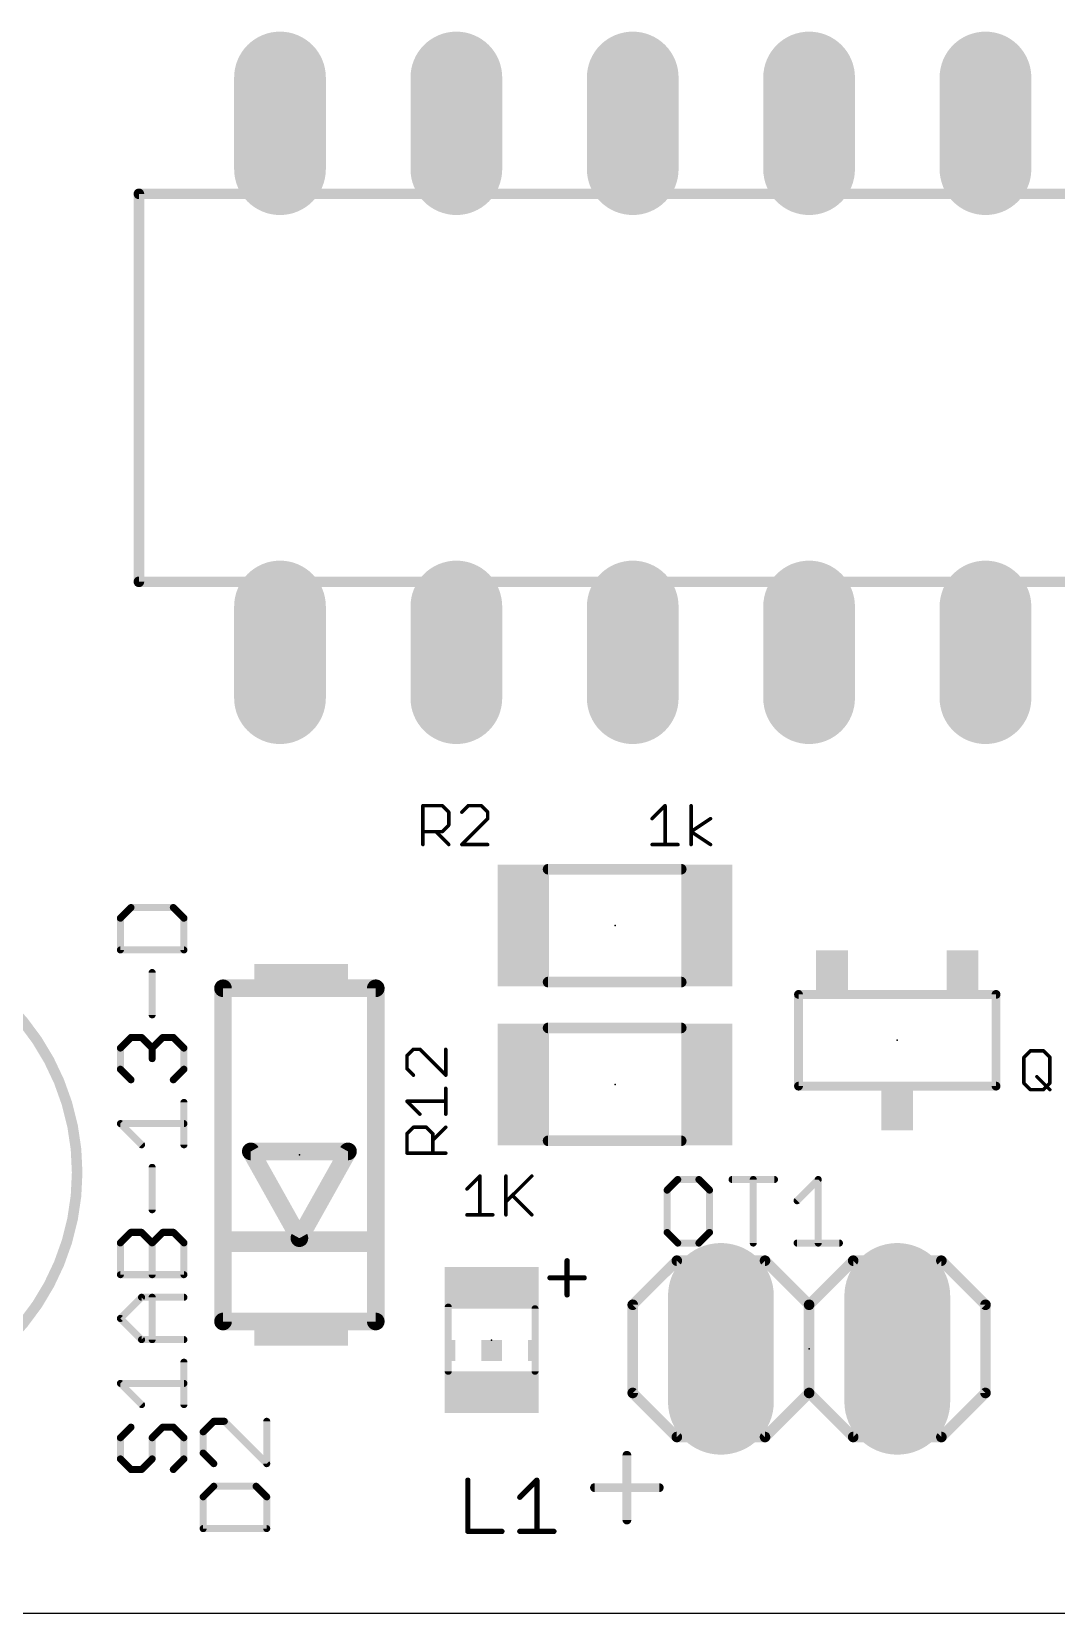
# Model space of a CAD drawing. Extents: x -0.25 to 3.05, y 0.15 to 2.67.
# Drawn here: x 1.159 to 1.74, y 0.15 to 1.047 of the extents above; entities that cross this region are included whole.
import ezdxf

# ---------------------------------------------------------------- set-up
doc = ezdxf.new("R2010")
doc.units = 0
for name, color, linetype in [('17', 82, 'CONTINUOUS'), ('20', 140, 'CONTINUOUS'), ('21', 7, 'CONTINUOUS'), ('23', 7, 'CONTINUOUS'), ('25', 253, 'CONTINUOUS'), ('27', 253, 'CONTINUOUS'), ('51', 2, 'CONTINUOUS')]:
    doc.layers.add(name, color=color, linetype=linetype)

# ---------------------------------------------------------------- blocks, each defined once
blk = doc.blocks.new('RECT')
blk.add_solid([(-0.5, -0.5), (0.5, -0.5), (-0.5, 0.5), (0.5, 0.5)])
blk = doc.blocks.new('LONGP100')
at = {"const_width": 1}
blk.add_lwpolyline([(-0.5, 0), (0.5, 0)], dxfattribs=at)
at = {"const_width": 0.5}
for points in [[(-0.5, 0.25, 1), (-0.5, -0.25)], [(0.5, -0.25, 1), (0.5, 0.25)]]:
    blk.add_lwpolyline(points, format="xyb", dxfattribs=at)

msp = doc.modelspace()

# ---------------------------------------------------------------- linework, layer by layer
at = {"layer": '20'}
msp.add_line((3.05, 0.15), (0, 0.15), dxfattribs=at)
at = {"layer": '21'}
for points, const_width in [([(2.68, 0.955), (1.22, 0.955)], 0.006), ([(1.22, 0.735), (1.22, 0.955)], 0.006), ([(2.68, 0.735), (1.22, 0.735)], 0.006), ([(1.311, 0.362756), (1.283441, 0.411969)], 0.01), ([(1.283441, 0.411969), (1.338559, 0.411969)], 0.01), ([(1.338559, 0.411969), (1.311, 0.362756)], 0.01), ([(1.5, 0.325), (1.525, 0.35)], 0.006), ([(1.525, 0.35), (1.575, 0.35)], 0.006), ([(1.575, 0.35), (1.6, 0.325)], 0.006), ([(1.6, 0.325), (1.625, 0.35)], 0.006), ([(1.625, 0.35), (1.675, 0.35)], 0.006), ([(1.7, 0.325), (1.675, 0.35)], 0.006), ([(1.5, 0.275), (1.5, 0.325)], 0.006), ([(1.6, 0.275), (1.6, 0.325)], 0.006), ([(1.7, 0.275), (1.7, 0.325)], 0.006), ([(1.525, 0.25), (1.5, 0.275)], 0.006), ([(1.6, 0.275), (1.575, 0.25)], 0.006), ([(1.625, 0.25), (1.6, 0.275)], 0.006), ([(1.675, 0.25), (1.7, 0.275)], 0.006), ([(1.575, 0.25), (1.525, 0.25)], 0.006), ([(1.675, 0.25), (1.625, 0.25)], 0.006)]:
    msp.add_lwpolyline(points, dxfattribs=dict(at, const_width=const_width))
for points, const_width in [([(1.22, 0.9565, 1), (1.22, 0.9535)], 0.003), ([(1.2215, 0.955, 1), (1.2185, 0.955)], 0.003), ([(1.22, 0.7365, 1), (1.22, 0.7335)], 0.003), ([(1.2185, 0.735, 1), (1.2215, 0.735)], 0.003), ([(1.05, 0.265, 1), (1.05, 0.535, 1), (1.05, 0.265)], 0.006), ([(1.283441, 0.414469, 1), (1.283441, 0.409469)], 0.005), ([(1.285622, 0.41319, 1), (1.28126, 0.410747)], 0.005), ([(1.34074, 0.410747, 1), (1.336378, 0.41319)], 0.005), ([(1.338559, 0.409469, 1), (1.338559, 0.414469)], 0.005), ([(1.308819, 0.363977, 1), (1.313181, 0.361534)], 0.005), ([(1.308819, 0.361534, 1), (1.313181, 0.363977)], 0.005), ([(1.525, 0.3515, 1), (1.525, 0.3485)], 0.003), ([(1.526061, 0.348939, 1), (1.523939, 0.351061)], 0.003), ([(1.576061, 0.351061, 1), (1.573939, 0.348939)], 0.003), ([(1.575, 0.3485, 1), (1.575, 0.3515)], 0.003), ([(1.625, 0.3515, 1), (1.625, 0.3485)], 0.003), ([(1.626061, 0.348939, 1), (1.623939, 0.351061)], 0.003), ([(1.676061, 0.351061, 1), (1.673939, 0.348939)], 0.003), ([(1.675, 0.3485, 1), (1.675, 0.3515)], 0.003), ([(1.5015, 0.325, 1), (1.4985, 0.325)], 0.003), ([(1.498939, 0.326061, 1), (1.501061, 0.323939)], 0.003), ([(1.6015, 0.325, 1), (1.5985, 0.325)], 0.003), ([(1.598939, 0.326061, 1), (1.601061, 0.323939)], 0.003), ([(1.598939, 0.323939, 1), (1.601061, 0.326061)], 0.003), ([(1.7015, 0.325, 1), (1.6985, 0.325)], 0.003), ([(1.698939, 0.323939, 1), (1.701061, 0.326061)], 0.003), ([(1.501061, 0.276061, 1), (1.498939, 0.273939)], 0.003), ([(1.4985, 0.275, 1), (1.5015, 0.275)], 0.003), ([(1.601061, 0.276061, 1), (1.598939, 0.273939)], 0.003), ([(1.5985, 0.275, 1), (1.6015, 0.275)], 0.003), ([(1.601061, 0.273939, 1), (1.598939, 0.276061)], 0.003), ([(1.6985, 0.275, 1), (1.7015, 0.275)], 0.003), ([(1.701061, 0.273939, 1), (1.698939, 0.276061)], 0.003), ([(1.525, 0.2515, 1), (1.525, 0.2485)], 0.003), ([(1.523939, 0.248939, 1), (1.526061, 0.251061)], 0.003), ([(1.573939, 0.251061, 1), (1.576061, 0.248939)], 0.003), ([(1.575, 0.2485, 1), (1.575, 0.2515)], 0.003), ([(1.625, 0.2515, 1), (1.625, 0.2485)], 0.003), ([(1.623939, 0.248939, 1), (1.626061, 0.251061)], 0.003), ([(1.673939, 0.251061, 1), (1.676061, 0.248939)], 0.003), ([(1.675, 0.2485, 1), (1.675, 0.2515)], 0.003)]:
    msp.add_lwpolyline(points, format="xyb", dxfattribs=dict(at, const_width=const_width))
at = {"layer": '23'}
for p in [(1.49, 0.54), (1.65, 0.475), (1.49, 0.45), (1.311, 0.41), (1.42, 0.305), (1.6, 0.3)]:
    msp.add_point(p, dxfattribs=at)
at = {"layer": '25'}
for points, const_width in [([(1.381, 0.586), (1.381, 0.608019)], 0.002), ([(1.381, 0.608019), (1.392009, 0.608019)], 0.002), ([(1.392009, 0.608019), (1.395679, 0.604349)], 0.002), ([(1.395679, 0.604349), (1.395679, 0.597009)], 0.002), ([(1.406769, 0.608019), (1.403099, 0.604349)], 0.002), ([(1.403099, 0.586), (1.417778, 0.600679)], 0.002), ([(1.414108, 0.608019), (1.406769, 0.608019)], 0.002), ([(1.417778, 0.604349), (1.414108, 0.608019)], 0.002), ([(1.417778, 0.600679), (1.417778, 0.604349)], 0.002), ([(1.392009, 0.59334), (1.381, 0.59334)], 0.002), ([(1.38834, 0.59334), (1.395679, 0.586)], 0.002), ([(1.395679, 0.597009), (1.392009, 0.59334)], 0.002), ([(1.417778, 0.586), (1.403099, 0.586)], 0.002), ([(1.375651, 0.469877), (1.371981, 0.466207)], 0.002), ([(1.371981, 0.466207), (1.371981, 0.458867)], 0.002), ([(1.379321, 0.469877), (1.375651, 0.469877)], 0.002), ([(1.394, 0.455198), (1.379321, 0.469877)], 0.002), ([(1.394, 0.469877), (1.394, 0.455198)], 0.002), ([(1.721802, 0.465349), (1.725472, 0.469019)], 0.002), ([(1.725472, 0.469019), (1.732812, 0.469019)], 0.002), ([(1.732812, 0.469019), (1.736481, 0.465349)], 0.002), ([(1.371981, 0.458867), (1.375651, 0.455198)], 0.002), ([(1.721802, 0.45067), (1.721802, 0.465349)], 0.002), ([(1.736481, 0.465349), (1.736481, 0.45067)], 0.002), ([(1.394, 0.433099), (1.394, 0.447778)], 0.002), ([(1.725472, 0.447), (1.721802, 0.45067)], 0.002), ([(1.729142, 0.45434), (1.736481, 0.447)], 0.002), ([(1.736481, 0.45067), (1.732812, 0.447)], 0.002), ([(1.379321, 0.433099), (1.371981, 0.440438)], 0.002), ([(1.371981, 0.440438), (1.394, 0.440438)], 0.002), ([(1.732812, 0.447), (1.725472, 0.447)], 0.002), ([(1.371981, 0.422009), (1.375651, 0.425679)], 0.002), ([(1.371981, 0.411), (1.371981, 0.422009)], 0.002), ([(1.375651, 0.425679), (1.382991, 0.425679)], 0.002), ([(1.382991, 0.425679), (1.38666, 0.422009)], 0.002), ([(1.38666, 0.41834), (1.394, 0.425679)], 0.002), ([(1.38666, 0.422009), (1.38666, 0.411)], 0.002), ([(1.394, 0.411), (1.371981, 0.411)], 0.002), ([(1.525511, 0.396031), (1.519506, 0.390026)], 0.004), ([(1.537521, 0.396031), (1.525511, 0.396031)], 0.004), ([(1.543526, 0.390026), (1.537521, 0.396031)], 0.004), ([(1.556337, 0.396031), (1.580358, 0.396031)], 0.004), ([(1.568347, 0.36), (1.568347, 0.396031)], 0.004), ([(1.593169, 0.38402), (1.605179, 0.396031)], 0.004), ([(1.605179, 0.396031), (1.605179, 0.36)], 0.004), ([(1.519506, 0.390026), (1.519506, 0.366005)], 0.004), ([(1.543526, 0.366005), (1.543526, 0.390026)], 0.004), ([(1.519506, 0.366005), (1.525511, 0.36)], 0.004), ([(1.537521, 0.36), (1.543526, 0.366005)], 0.004), ([(1.525511, 0.36), (1.537521, 0.36)], 0.004), ([(1.593169, 0.36), (1.617189, 0.36)], 0.004), ([(1.462796, 0.349963), (1.462796, 0.330613)], 0.003), ([(1.453121, 0.340288), (1.472471, 0.340288)], 0.003), ([(1.262439, 0.258915), (1.256434, 0.25291)], 0.004), ([(1.268444, 0.258915), (1.262439, 0.258915)], 0.004), ([(1.292465, 0.234894), (1.268444, 0.258915)], 0.004), ([(1.292465, 0.258915), (1.292465, 0.234894)], 0.004), ([(1.256434, 0.25291), (1.256434, 0.240899)], 0.004), ([(1.256434, 0.240899), (1.262439, 0.234894)], 0.004), ([(1.496688, 0.239648), (1.496688, 0.20295)], 0.005), ([(1.4065, 0.225525), (1.4065, 0.1965)], 0.003), ([(1.435965, 0.21585), (1.44564, 0.225525)], 0.003), ([(1.44564, 0.225525), (1.44564, 0.1965)], 0.003), ([(1.262439, 0.222083), (1.256434, 0.216078)], 0.004), ([(1.256434, 0.216078), (1.256434, 0.198063)], 0.004), ([(1.28646, 0.222083), (1.262439, 0.222083)], 0.004), ([(1.292465, 0.216078), (1.28646, 0.222083)], 0.004), ([(1.292465, 0.198063), (1.292465, 0.216078)], 0.004), ([(1.478339, 0.221299), (1.515037, 0.221299)], 0.005), ([(1.256434, 0.198063), (1.292465, 0.198063)], 0.004), ([(1.4065, 0.1965), (1.42585, 0.1965)], 0.003), ([(1.435965, 0.1965), (1.455315, 0.1965)], 0.003)]:
    msp.add_lwpolyline(points, dxfattribs=dict(at, const_width=const_width))
for points, const_width in [([(1.3815, 0.608019, 1), (1.3805, 0.608019)], 0.001), ([(1.381, 0.608519, 1), (1.381, 0.607519)], 0.001), ([(1.392363, 0.608372, 1), (1.391656, 0.607665)], 0.001), ([(1.392009, 0.607519, 1), (1.392009, 0.608519)], 0.001), ([(1.396179, 0.604349, 1), (1.395179, 0.604349)], 0.001), ([(1.395326, 0.603995, 1), (1.396033, 0.604702)], 0.001), ([(1.402745, 0.604702, 1), (1.403452, 0.603995)], 0.001), ([(1.406769, 0.608519, 1), (1.406769, 0.607519)], 0.001), ([(1.407122, 0.607665, 1), (1.406415, 0.608372)], 0.001), ([(1.414462, 0.608372, 1), (1.413755, 0.607665)], 0.001), ([(1.414108, 0.607519, 1), (1.414108, 0.608519)], 0.001), ([(1.418278, 0.604349, 1), (1.417278, 0.604349)], 0.001), ([(1.417278, 0.600679, 1), (1.418278, 0.600679)], 0.001), ([(1.417424, 0.603995, 1), (1.418131, 0.604702)], 0.001), ([(1.418131, 0.600326, 1), (1.417424, 0.601033)], 0.001), ([(1.381, 0.59384, 1), (1.381, 0.59284)], 0.001), ([(1.388693, 0.593693, 1), (1.387986, 0.592986)], 0.001), ([(1.391656, 0.593693, 1), (1.392363, 0.592986)], 0.001), ([(1.392009, 0.59284, 1), (1.392009, 0.59384)], 0.001), ([(1.395179, 0.597009, 1), (1.396179, 0.597009)], 0.001), ([(1.396033, 0.596656, 1), (1.395326, 0.597363)], 0.001), ([(1.3805, 0.586, 1), (1.3815, 0.586)], 0.001), ([(1.395326, 0.585646, 1), (1.396033, 0.586354)], 0.001), ([(1.402745, 0.586354, 1), (1.403452, 0.585646)], 0.001), ([(1.403099, 0.5865, 1), (1.403099, 0.5855)], 0.001), ([(1.417778, 0.5855, 1), (1.417778, 0.5865)], 0.001), ([(1.372481, 0.466207, 1), (1.371481, 0.466207)], 0.001), ([(1.371628, 0.46656, 1), (1.372335, 0.465853)], 0.001), ([(1.375651, 0.470377, 1), (1.375651, 0.469377)], 0.001), ([(1.376005, 0.469523, 1), (1.375298, 0.47023)], 0.001), ([(1.379674, 0.47023, 1), (1.378967, 0.469523)], 0.001), ([(1.379321, 0.469377, 1), (1.379321, 0.470377)], 0.001), ([(1.3945, 0.469877, 1), (1.3935, 0.469877)], 0.001), ([(1.725472, 0.469519, 1), (1.725472, 0.468519)], 0.001), ([(1.725826, 0.468665, 1), (1.725119, 0.469372)], 0.001), ([(1.733165, 0.469372, 1), (1.732458, 0.468665)], 0.001), ([(1.732812, 0.468519, 1), (1.732812, 0.469519)], 0.001), ([(1.371481, 0.458867, 1), (1.372481, 0.458867)], 0.001), ([(1.372335, 0.459221, 1), (1.371628, 0.458514)], 0.001), ([(1.722302, 0.465349, 1), (1.721302, 0.465349)], 0.001), ([(1.721449, 0.465702, 1), (1.722156, 0.464995)], 0.001), ([(1.736981, 0.465349, 1), (1.735981, 0.465349)], 0.001), ([(1.736128, 0.464995, 1), (1.736835, 0.465702)], 0.001), ([(1.375298, 0.454844, 1), (1.376005, 0.455551)], 0.001), ([(1.3935, 0.455198, 1), (1.3945, 0.455198)], 0.001), ([(1.3945, 0.447778, 1), (1.3935, 0.447778)], 0.001), ([(1.393646, 0.454844, 1), (1.394354, 0.455551)], 0.001), ([(1.721302, 0.45067, 1), (1.722302, 0.45067)], 0.001), ([(1.722156, 0.451023, 1), (1.721449, 0.450316)], 0.001), ([(1.729495, 0.454693, 1), (1.728788, 0.453986)], 0.001), ([(1.735981, 0.45067, 1), (1.736981, 0.45067)], 0.001), ([(1.736835, 0.450316, 1), (1.736128, 0.451023)], 0.001), ([(1.371981, 0.440938, 1), (1.371981, 0.439938)], 0.001), ([(1.372335, 0.440792, 1), (1.371628, 0.440085)], 0.001), ([(1.394, 0.439938, 1), (1.394, 0.440938)], 0.001), ([(1.725472, 0.4475, 1), (1.725472, 0.4465)], 0.001), ([(1.725119, 0.446646, 1), (1.725826, 0.447354)], 0.001), ([(1.732458, 0.447354, 1), (1.733165, 0.446646)], 0.001), ([(1.732812, 0.4465, 1), (1.732812, 0.4475)], 0.001), ([(1.736128, 0.446646, 1), (1.736835, 0.447354)], 0.001), ([(1.378967, 0.432745, 1), (1.379674, 0.433452)], 0.001), ([(1.3935, 0.433099, 1), (1.3945, 0.433099)], 0.001), ([(1.372481, 0.422009, 1), (1.371481, 0.422009)], 0.001), ([(1.371628, 0.422363, 1), (1.372335, 0.421656)], 0.001), ([(1.375651, 0.426179, 1), (1.375651, 0.425179)], 0.001), ([(1.376005, 0.425326, 1), (1.375298, 0.426033)], 0.001), ([(1.383344, 0.426033, 1), (1.382637, 0.425326)], 0.001), ([(1.382991, 0.425179, 1), (1.382991, 0.426179)], 0.001), ([(1.38716, 0.422009, 1), (1.38616, 0.422009)], 0.001), ([(1.386307, 0.421656, 1), (1.387014, 0.422363)], 0.001), ([(1.394354, 0.425326, 1), (1.393646, 0.426033)], 0.001), ([(1.386307, 0.418693, 1), (1.387014, 0.417986)], 0.001), ([(1.371981, 0.4115, 1), (1.371981, 0.4105)], 0.001), ([(1.371481, 0.411, 1), (1.372481, 0.411)], 0.001), ([(1.38616, 0.411, 1), (1.38716, 0.411)], 0.001), ([(1.394, 0.4105, 1), (1.394, 0.4115)], 0.001), ([(1.525511, 0.397031, 1), (1.525511, 0.395031)], 0.002), ([(1.526218, 0.395324, 1), (1.524804, 0.396738)], 0.002), ([(1.538228, 0.396738, 1), (1.536814, 0.395324)], 0.002), ([(1.537521, 0.395031, 1), (1.537521, 0.397031)], 0.002), ([(1.556337, 0.397031, 1), (1.556337, 0.395031)], 0.002), ([(1.569347, 0.396031, 1), (1.567347, 0.396031)], 0.002), ([(1.580358, 0.395031, 1), (1.580358, 0.397031)], 0.002), ([(1.606179, 0.396031, 1), (1.604179, 0.396031)], 0.002), ([(1.605886, 0.395324, 1), (1.604472, 0.396738)], 0.002), ([(1.520506, 0.390026, 1), (1.518506, 0.390026)], 0.002), ([(1.518799, 0.390733, 1), (1.520213, 0.389318)], 0.002), ([(1.544526, 0.390026, 1), (1.542526, 0.390026)], 0.002), ([(1.542819, 0.389318, 1), (1.544233, 0.390733)], 0.002), ([(1.592461, 0.384728, 1), (1.593876, 0.383313)], 0.002), ([(1.520213, 0.366712, 1), (1.518799, 0.365298)], 0.002), ([(1.544233, 0.365298, 1), (1.542819, 0.366712)], 0.002), ([(1.518506, 0.366005, 1), (1.520506, 0.366005)], 0.002), ([(1.525511, 0.361, 1), (1.525511, 0.359)], 0.002), ([(1.524804, 0.359293, 1), (1.526218, 0.360707)], 0.002), ([(1.536814, 0.360707, 1), (1.538228, 0.359293)], 0.002), ([(1.537521, 0.359, 1), (1.537521, 0.361)], 0.002), ([(1.542526, 0.366005, 1), (1.544526, 0.366005)], 0.002), ([(1.567347, 0.36, 1), (1.569347, 0.36)], 0.002), ([(1.593169, 0.361, 1), (1.593169, 0.359)], 0.002), ([(1.604179, 0.36, 1), (1.606179, 0.36)], 0.002), ([(1.617189, 0.359, 1), (1.617189, 0.361)], 0.002), ([(1.463546, 0.349963, 1), (1.462046, 0.349963)], 0.0015), ([(1.453121, 0.341038, 1), (1.453121, 0.339538)], 0.0015), ([(1.472471, 0.339538, 1), (1.472471, 0.341038)], 0.0015), ([(1.462046, 0.330613, 1), (1.463546, 0.330613)], 0.0015), ([(1.262439, 0.259915, 1), (1.262439, 0.257915)], 0.002), ([(1.263146, 0.258208, 1), (1.261732, 0.259622)], 0.002), ([(1.269151, 0.259622, 1), (1.267737, 0.258208)], 0.002), ([(1.268444, 0.257915, 1), (1.268444, 0.259915)], 0.002), ([(1.293465, 0.258915, 1), (1.291465, 0.258915)], 0.002), ([(1.257434, 0.25291, 1), (1.255434, 0.25291)], 0.002), ([(1.255727, 0.253617, 1), (1.257141, 0.252203)], 0.002), ([(1.257141, 0.241607, 1), (1.255727, 0.240192)], 0.002), ([(1.255434, 0.240899, 1), (1.257434, 0.240899)], 0.002), ([(1.261732, 0.234187, 1), (1.263146, 0.235602)], 0.002), ([(1.291465, 0.234894, 1), (1.293465, 0.234894)], 0.002), ([(1.291757, 0.234187, 1), (1.293172, 0.235602)], 0.002), ([(1.497938, 0.239648, 1), (1.495438, 0.239648)], 0.0025), ([(1.40725, 0.225525, 1), (1.40575, 0.225525)], 0.0015), ([(1.44639, 0.225525, 1), (1.44489, 0.225525)], 0.0015), ([(1.44617, 0.224994, 1), (1.44511, 0.226055)], 0.0015), ([(1.257434, 0.216078, 1), (1.255434, 0.216078)], 0.002), ([(1.255727, 0.216785, 1), (1.257141, 0.215371)], 0.002), ([(1.262439, 0.223083, 1), (1.262439, 0.221083)], 0.002), ([(1.263146, 0.221376, 1), (1.261732, 0.222791)], 0.002), ([(1.287167, 0.222791, 1), (1.285752, 0.221376)], 0.002), ([(1.28646, 0.221083, 1), (1.28646, 0.223083)], 0.002), ([(1.293465, 0.216078, 1), (1.291465, 0.216078)], 0.002), ([(1.291757, 0.215371, 1), (1.293172, 0.216785)], 0.002), ([(1.435435, 0.21638, 1), (1.436496, 0.215319)], 0.0015), ([(1.478339, 0.222549, 1), (1.478339, 0.220049)], 0.0025), ([(1.515037, 0.220049, 1), (1.515037, 0.222549)], 0.0025), ([(1.256434, 0.199063, 1), (1.256434, 0.197063)], 0.002), ([(1.255434, 0.198063, 1), (1.257434, 0.198063)], 0.002), ([(1.291465, 0.198063, 1), (1.293465, 0.198063)], 0.002), ([(1.292465, 0.197063, 1), (1.292465, 0.199063)], 0.002), ([(1.4065, 0.19725, 1), (1.4065, 0.19575)], 0.0015), ([(1.42585, 0.19575, 1), (1.42585, 0.19725)], 0.0015), ([(1.435965, 0.19725, 1), (1.435965, 0.19575)], 0.0015), ([(1.455315, 0.19575, 1), (1.455315, 0.19725)], 0.0015), ([(1.495438, 0.20295, 1), (1.497938, 0.20295)], 0.0025), ([(1.40575, 0.1965, 1), (1.40725, 0.1965)], 0.0015), ([(1.44489, 0.1965, 1), (1.44639, 0.1965)], 0.0015)]:
    msp.add_lwpolyline(points, format="xyb", dxfattribs=dict(at, const_width=const_width))
at = {"layer": '27'}
for points, const_width in [([(1.511, 0.600679), (1.51834, 0.608019)], 0.002), ([(1.51834, 0.608019), (1.51834, 0.586)], 0.002), ([(1.533099, 0.586), (1.533099, 0.608019)], 0.002), ([(1.533099, 0.59334), (1.544108, 0.600679)], 0.002), ([(1.544108, 0.586), (1.533099, 0.59334)], 0.002), ([(1.511, 0.586), (1.525679, 0.586)], 0.002), ([(1.21551, 0.550252), (1.209505, 0.544247)], 0.004), ([(1.23953, 0.550252), (1.21551, 0.550252)], 0.004), ([(1.245535, 0.544247), (1.23953, 0.550252)], 0.004), ([(1.209505, 0.544247), (1.209505, 0.526231)], 0.004), ([(1.245535, 0.526231), (1.245535, 0.544247)], 0.004), ([(1.209505, 0.526231), (1.245535, 0.526231)], 0.004), ([(1.22752, 0.4894), (1.22752, 0.51342)], 0.004), ([(1.209505, 0.470584), (1.21551, 0.476589)], 0.004), ([(1.21551, 0.476589), (1.221515, 0.476589)], 0.004), ([(1.221515, 0.476589), (1.22752, 0.470584)], 0.004), ([(1.22752, 0.470584), (1.233525, 0.476589)], 0.004), ([(1.233525, 0.476589), (1.23953, 0.476589)], 0.004), ([(1.23953, 0.476589), (1.245535, 0.470584)], 0.004), ([(1.209505, 0.458573), (1.209505, 0.470584)], 0.004), ([(1.22752, 0.470584), (1.22752, 0.464579)], 0.004), ([(1.245535, 0.470584), (1.245535, 0.458573)], 0.004), ([(1.21551, 0.452568), (1.209505, 0.458573)], 0.004), ([(1.245535, 0.458573), (1.23953, 0.452568)], 0.004), ([(1.245535, 0.415737), (1.245535, 0.439757)], 0.004), ([(1.221515, 0.415737), (1.209505, 0.427747)], 0.004), ([(1.209505, 0.427747), (1.245535, 0.427747)], 0.004), ([(1.22752, 0.378906), (1.22752, 0.402926)], 0.004), ([(1.406, 0.390679), (1.41334, 0.398019)], 0.002), ([(1.41334, 0.398019), (1.41334, 0.376)], 0.002), ([(1.428099, 0.398019), (1.428099, 0.376)], 0.002), ([(1.428099, 0.38334), (1.442778, 0.398019)], 0.002), ([(1.431769, 0.387009), (1.442778, 0.376)], 0.002), ([(1.406, 0.376), (1.420679, 0.376)], 0.002), ([(1.209505, 0.360089), (1.21551, 0.366094)], 0.004), ([(1.21551, 0.366094), (1.221515, 0.366094)], 0.004), ([(1.221515, 0.366094), (1.22752, 0.360089)], 0.004), ([(1.22752, 0.360089), (1.233525, 0.366094)], 0.004), ([(1.233525, 0.366094), (1.23953, 0.366094)], 0.004), ([(1.23953, 0.366094), (1.245535, 0.360089)], 0.004), ([(1.209505, 0.342074), (1.209505, 0.360089)], 0.004), ([(1.22752, 0.342074), (1.22752, 0.360089)], 0.004), ([(1.245535, 0.360089), (1.245535, 0.342074)], 0.004), ([(1.245535, 0.342074), (1.209505, 0.342074)], 0.004), ([(1.209505, 0.317253), (1.221515, 0.329263)], 0.004), ([(1.221515, 0.329263), (1.245535, 0.329263)], 0.004), ([(1.22752, 0.305243), (1.22752, 0.329263)], 0.004), ([(1.221515, 0.305243), (1.209505, 0.317253)], 0.004), ([(1.245535, 0.305243), (1.221515, 0.305243)], 0.004), ([(1.245535, 0.268411), (1.245535, 0.292432)], 0.004), ([(1.221515, 0.268411), (1.209505, 0.280421)], 0.004), ([(1.209505, 0.280421), (1.245535, 0.280421)], 0.004), ([(1.21551, 0.2556), (1.209505, 0.249595)], 0.004), ([(1.209505, 0.249595), (1.209505, 0.237585)], 0.004), ([(1.22752, 0.249595), (1.233525, 0.2556)], 0.004), ([(1.22752, 0.237585), (1.22752, 0.249595)], 0.004), ([(1.233525, 0.2556), (1.23953, 0.2556)], 0.004), ([(1.23953, 0.2556), (1.245535, 0.249595)], 0.004), ([(1.245535, 0.249595), (1.245535, 0.237585)], 0.004), ([(1.209505, 0.237585), (1.21551, 0.23158)], 0.004), ([(1.21551, 0.23158), (1.221515, 0.23158)], 0.004), ([(1.221515, 0.23158), (1.22752, 0.237585)], 0.004), ([(1.245535, 0.237585), (1.23953, 0.23158)], 0.004)]:
    msp.add_lwpolyline(points, dxfattribs=dict(at, const_width=const_width))
for points, const_width in [([(1.510646, 0.601033, 1), (1.511354, 0.600326)], 0.001), ([(1.51884, 0.608019, 1), (1.51784, 0.608019)], 0.001), ([(1.518693, 0.607665, 1), (1.517986, 0.608372)], 0.001), ([(1.533599, 0.608019, 1), (1.532599, 0.608019)], 0.001), ([(1.544385, 0.600263, 1), (1.543831, 0.601095)], 0.001), ([(1.533376, 0.593756, 1), (1.532821, 0.592924)], 0.001), ([(1.532821, 0.593756, 1), (1.533376, 0.592924)], 0.001), ([(1.511, 0.5865, 1), (1.511, 0.5855)], 0.001), ([(1.51784, 0.586, 1), (1.51884, 0.586)], 0.001), ([(1.525679, 0.5855, 1), (1.525679, 0.5865)], 0.001), ([(1.532599, 0.586, 1), (1.533599, 0.586)], 0.001), ([(1.543831, 0.585584, 1), (1.544385, 0.586416)], 0.001), ([(1.21551, 0.551252, 1), (1.21551, 0.549252)], 0.002), ([(1.216217, 0.549545, 1), (1.214803, 0.550959)], 0.002), ([(1.240237, 0.550959, 1), (1.238823, 0.549545)], 0.002), ([(1.23953, 0.549252, 1), (1.23953, 0.551252)], 0.002), ([(1.210505, 0.544247, 1), (1.208505, 0.544247)], 0.002), ([(1.208798, 0.544954, 1), (1.210212, 0.54354)], 0.002), ([(1.246535, 0.544247, 1), (1.244535, 0.544247)], 0.002), ([(1.244828, 0.54354, 1), (1.246243, 0.544954)], 0.002), ([(1.209505, 0.527231, 1), (1.209505, 0.525231)], 0.002), ([(1.208505, 0.526231, 1), (1.210505, 0.526231)], 0.002), ([(1.244535, 0.526231, 1), (1.246535, 0.526231)], 0.002), ([(1.245535, 0.525231, 1), (1.245535, 0.527231)], 0.002), ([(1.22852, 0.51342, 1), (1.22652, 0.51342)], 0.002), ([(1.22652, 0.4894, 1), (1.22852, 0.4894)], 0.002), ([(1.21551, 0.477589, 1), (1.21551, 0.475589)], 0.002), ([(1.216217, 0.475882, 1), (1.214803, 0.477296)], 0.002), ([(1.222222, 0.477296, 1), (1.220808, 0.475882)], 0.002), ([(1.221515, 0.475589, 1), (1.221515, 0.477589)], 0.002), ([(1.233525, 0.477589, 1), (1.233525, 0.475589)], 0.002), ([(1.234232, 0.475882, 1), (1.232818, 0.477296)], 0.002), ([(1.240237, 0.477296, 1), (1.238823, 0.475882)], 0.002), ([(1.23953, 0.475589, 1), (1.23953, 0.477589)], 0.002), ([(1.210505, 0.470584, 1), (1.208505, 0.470584)], 0.002), ([(1.208798, 0.471291, 1), (1.210212, 0.469877)], 0.002), ([(1.22852, 0.470584, 1), (1.22652, 0.470584)], 0.002), ([(1.226813, 0.471291, 1), (1.228227, 0.469877)], 0.002), ([(1.226813, 0.469877, 1), (1.228227, 0.471291)], 0.002), ([(1.246535, 0.470584, 1), (1.244535, 0.470584)], 0.002), ([(1.244828, 0.469877, 1), (1.246243, 0.471291)], 0.002), ([(1.210212, 0.459281, 1), (1.208798, 0.457866)], 0.002), ([(1.208505, 0.458573, 1), (1.210505, 0.458573)], 0.002), ([(1.22652, 0.464579, 1), (1.22852, 0.464579)], 0.002), ([(1.244535, 0.458573, 1), (1.246535, 0.458573)], 0.002), ([(1.246243, 0.457866, 1), (1.244828, 0.459281)], 0.002), ([(1.214803, 0.451861, 1), (1.216217, 0.453276)], 0.002), ([(1.238823, 0.453276, 1), (1.240237, 0.451861)], 0.002), ([(1.246535, 0.439757, 1), (1.244535, 0.439757)], 0.002), ([(1.210212, 0.428454, 1), (1.208798, 0.42704)], 0.002), ([(1.209505, 0.428747, 1), (1.209505, 0.426747)], 0.002), ([(1.245535, 0.426747, 1), (1.245535, 0.428747)], 0.002), ([(1.220808, 0.41503, 1), (1.222222, 0.416444)], 0.002), ([(1.244535, 0.415737, 1), (1.246535, 0.415737)], 0.002), ([(1.22852, 0.402926, 1), (1.22652, 0.402926)], 0.002), ([(1.41384, 0.398019, 1), (1.41284, 0.398019)], 0.001), ([(1.413693, 0.397665, 1), (1.412986, 0.398372)], 0.001), ([(1.428599, 0.398019, 1), (1.427599, 0.398019)], 0.001), ([(1.443131, 0.397665, 1), (1.442424, 0.398372)], 0.001), ([(1.405646, 0.391033, 1), (1.406354, 0.390326)], 0.001), ([(1.432122, 0.387363, 1), (1.431415, 0.386656)], 0.001), ([(1.22652, 0.378906, 1), (1.22852, 0.378906)], 0.002), ([(1.406, 0.3765, 1), (1.406, 0.3755)], 0.001), ([(1.420679, 0.3755, 1), (1.420679, 0.3765)], 0.001), ([(1.427745, 0.383693, 1), (1.428452, 0.382986)], 0.001), ([(1.442424, 0.375646, 1), (1.443131, 0.376354)], 0.001), ([(1.21551, 0.367094, 1), (1.21551, 0.365094)], 0.002), ([(1.216217, 0.365387, 1), (1.214803, 0.366802)], 0.002), ([(1.222222, 0.366802, 1), (1.220808, 0.365387)], 0.002), ([(1.221515, 0.365094, 1), (1.221515, 0.367094)], 0.002), ([(1.233525, 0.367094, 1), (1.233525, 0.365094)], 0.002), ([(1.234232, 0.365387, 1), (1.232818, 0.366802)], 0.002), ([(1.240237, 0.366802, 1), (1.238823, 0.365387)], 0.002), ([(1.23953, 0.365094, 1), (1.23953, 0.367094)], 0.002), ([(1.41284, 0.376, 1), (1.41384, 0.376)], 0.001), ([(1.427599, 0.376, 1), (1.428599, 0.376)], 0.001), ([(1.210505, 0.360089, 1), (1.208505, 0.360089)], 0.002), ([(1.208798, 0.360797, 1), (1.210212, 0.359382)], 0.002), ([(1.22852, 0.360089, 1), (1.22652, 0.360089)], 0.002), ([(1.226813, 0.360797, 1), (1.228227, 0.359382)], 0.002), ([(1.226813, 0.359382, 1), (1.228227, 0.360797)], 0.002), ([(1.246535, 0.360089, 1), (1.244535, 0.360089)], 0.002), ([(1.244828, 0.359382, 1), (1.246243, 0.360797)], 0.002), ([(1.209505, 0.343074, 1), (1.209505, 0.341074)], 0.002), ([(1.208505, 0.342074, 1), (1.210505, 0.342074)], 0.002), ([(1.22652, 0.342074, 1), (1.22852, 0.342074)], 0.002), ([(1.244535, 0.342074, 1), (1.246535, 0.342074)], 0.002), ([(1.245535, 0.341074, 1), (1.245535, 0.343074)], 0.002), ([(1.221515, 0.330263, 1), (1.221515, 0.328263)], 0.002), ([(1.222222, 0.328556, 1), (1.220808, 0.32997)], 0.002), ([(1.22852, 0.329263, 1), (1.22652, 0.329263)], 0.002), ([(1.245535, 0.328263, 1), (1.245535, 0.330263)], 0.002), ([(1.210212, 0.31796, 1), (1.208798, 0.316546)], 0.002), ([(1.208798, 0.31796, 1), (1.210212, 0.316546)], 0.002), ([(1.221515, 0.306243, 1), (1.221515, 0.304243)], 0.002), ([(1.220808, 0.304536, 1), (1.222222, 0.30595)], 0.002), ([(1.22652, 0.305243, 1), (1.22852, 0.305243)], 0.002), ([(1.245535, 0.304243, 1), (1.245535, 0.306243)], 0.002), ([(1.246535, 0.292432, 1), (1.244535, 0.292432)], 0.002), ([(1.210212, 0.281128, 1), (1.208798, 0.279714)], 0.002), ([(1.209505, 0.281421, 1), (1.209505, 0.279421)], 0.002), ([(1.245535, 0.279421, 1), (1.245535, 0.281421)], 0.002), ([(1.220808, 0.267704, 1), (1.222222, 0.269118)], 0.002), ([(1.244535, 0.268411, 1), (1.246535, 0.268411)], 0.002), ([(1.210505, 0.249595, 1), (1.208505, 0.249595)], 0.002), ([(1.208798, 0.250302, 1), (1.210212, 0.248888)], 0.002), ([(1.216217, 0.254893, 1), (1.214803, 0.256307)], 0.002), ([(1.22852, 0.249595, 1), (1.22652, 0.249595)], 0.002), ([(1.226813, 0.250302, 1), (1.228227, 0.248888)], 0.002), ([(1.233525, 0.2566, 1), (1.233525, 0.2546)], 0.002), ([(1.234232, 0.254893, 1), (1.232818, 0.256307)], 0.002), ([(1.240237, 0.256307, 1), (1.238823, 0.254893)], 0.002), ([(1.23953, 0.2546, 1), (1.23953, 0.2566)], 0.002), ([(1.246535, 0.249595, 1), (1.244535, 0.249595)], 0.002), ([(1.244828, 0.248888, 1), (1.246243, 0.250302)], 0.002), ([(1.210212, 0.238292, 1), (1.208798, 0.236878)], 0.002), ([(1.208505, 0.237585, 1), (1.210505, 0.237585)], 0.002), ([(1.21551, 0.23258, 1), (1.21551, 0.23058)], 0.002), ([(1.214803, 0.230873, 1), (1.216217, 0.232287)], 0.002), ([(1.220808, 0.232287, 1), (1.222222, 0.230873)], 0.002), ([(1.221515, 0.23058, 1), (1.221515, 0.23258)], 0.002), ([(1.22652, 0.237585, 1), (1.22852, 0.237585)], 0.002), ([(1.228227, 0.236878, 1), (1.226813, 0.238292)], 0.002), ([(1.238823, 0.232287, 1), (1.240237, 0.230873)], 0.002), ([(1.244535, 0.237585, 1), (1.246535, 0.237585)], 0.002), ([(1.246243, 0.236878, 1), (1.244828, 0.238292)], 0.002)]:
    msp.add_lwpolyline(points, format="xyb", dxfattribs=dict(at, const_width=const_width))
at = {"layer": '51'}
for points, const_width in [([(1.5275, 0.572), (1.452, 0.572)], 0.006), ([(1.267693, 0.315512), (1.267693, 0.504488)], 0.01), ([(1.267693, 0.504488), (1.354307, 0.504488)], 0.01), ([(1.354307, 0.504488), (1.354307, 0.315512)], 0.01), ([(1.5275, 0.508), (1.452, 0.508)], 0.006), ([(1.594, 0.449), (1.594, 0.501)], 0.005), ([(1.594, 0.501), (1.706, 0.501)], 0.005), ([(1.706, 0.501), (1.706, 0.449)], 0.005), ([(1.5275, 0.482), (1.452, 0.482)], 0.006), ([(1.706, 0.449), (1.594, 0.449)], 0.005), ([(1.5275, 0.418), (1.452, 0.418)], 0.006), ([(1.395394, 0.287283), (1.395394, 0.323701)], 0.004), ([(1.444606, 0.287283), (1.444606, 0.322717)], 0.004), ([(1.354307, 0.315512), (1.267693, 0.315512)], 0.01)]:
    msp.add_lwpolyline(points, dxfattribs=dict(at, const_width=const_width))
for points, const_width in [([(1.452, 0.5735, 1), (1.452, 0.5705)], 0.003), ([(1.5275, 0.5705, 1), (1.5275, 0.5735)], 0.003), ([(1.270193, 0.504488, 1), (1.265193, 0.504488)], 0.005), ([(1.267693, 0.506988, 1), (1.267693, 0.501988)], 0.005), ([(1.356807, 0.504488, 1), (1.351807, 0.504488)], 0.005), ([(1.354307, 0.501988, 1), (1.354307, 0.506988)], 0.005), ([(1.452, 0.5095, 1), (1.452, 0.5065)], 0.003), ([(1.5275, 0.5065, 1), (1.5275, 0.5095)], 0.003), ([(1.59525, 0.501, 1), (1.59275, 0.501)], 0.0025), ([(1.594, 0.50225, 1), (1.594, 0.49975)], 0.0025), ([(1.70725, 0.501, 1), (1.70475, 0.501)], 0.0025), ([(1.706, 0.49975, 1), (1.706, 0.50225)], 0.0025), ([(1.452, 0.4835, 1), (1.452, 0.4805)], 0.003), ([(1.5275, 0.4805, 1), (1.5275, 0.4835)], 0.003), ([(1.594, 0.45025, 1), (1.594, 0.44775)], 0.0025), ([(1.59275, 0.449, 1), (1.59525, 0.449)], 0.0025), ([(1.70475, 0.449, 1), (1.70725, 0.449)], 0.0025), ([(1.706, 0.44775, 1), (1.706, 0.45025)], 0.0025), ([(1.452, 0.4195, 1), (1.452, 0.4165)], 0.003), ([(1.5275, 0.4165, 1), (1.5275, 0.4195)], 0.003), ([(1.396394, 0.323701, 1), (1.394394, 0.323701)], 0.002), ([(1.445606, 0.322717, 1), (1.443606, 0.322717)], 0.002), ([(1.267693, 0.318012, 1), (1.267693, 0.313012)], 0.005), ([(1.265193, 0.315512, 1), (1.270193, 0.315512)], 0.005), ([(1.351807, 0.315512, 1), (1.356807, 0.315512)], 0.005), ([(1.354307, 0.313012, 1), (1.354307, 0.318012)], 0.005), ([(1.394394, 0.287283, 1), (1.396394, 0.287283)], 0.002), ([(1.443606, 0.287283, 1), (1.445606, 0.287283)], 0.002)]:
    msp.add_lwpolyline(points, format="xyb", dxfattribs=dict(at, const_width=const_width))

# ---------------------------------------------------------------- block references
at = {"layer": '17', "rotation": 270}
for p, xscale, yscale in [((1.3, 0.995), 0.052, 0.052), ((1.3, 0.995), 0.052, 0.052), ((1.4, 0.995), 0.052, 0.052), ((1.4, 0.995), 0.052, 0.052), ((1.5, 0.995), 0.052, 0.052), ((1.5, 0.995), 0.052, 0.052), ((1.6, 0.995), 0.052, 0.052), ((1.6, 0.995), 0.052, 0.052), ((1.7, 0.995), 0.052, 0.052), ((1.7, 0.995), 0.052, 0.052), ((1.3, 0.695), 0.052, 0.052), ((1.3, 0.695), 0.052, 0.052), ((1.4, 0.695), 0.052, 0.052), ((1.4, 0.695), 0.052, 0.052), ((1.5, 0.695), 0.052, 0.052), ((1.5, 0.695), 0.052, 0.052), ((1.6, 0.695), 0.052, 0.052), ((1.6, 0.695), 0.052, 0.052), ((1.7, 0.695), 0.052, 0.052), ((1.7, 0.695), 0.052, 0.052), ((1.55, 0.3), 0.06, 0.06), ((1.55, 0.3), 0.06, 0.06), ((1.65, 0.3), 0.06, 0.06), ((1.65, 0.3), 0.06, 0.06)]:
    msp.add_blockref('LONGP100', p, dxfattribs=dict(at, xscale=xscale, yscale=yscale))
at = {"layer": '21'}
for p, xscale, yscale, rotation in [((1.311, 0.360787), 0.011811, 0.082677, 90), ((1.396378, 0.299094), 0.005906, 0.011811, 180), ((1.42, 0.299094), 0.011811, 0.011811, 180), ((1.443622, 0.299094), 0.005906, 0.011811, 180)]:
    msp.add_blockref('RECT', p, dxfattribs=dict(at, xscale=xscale, yscale=yscale, rotation=rotation))
at = {"layer": '51', "xscale": 0.029, "yscale": 0.069}
for p in [(1.438, 0.54), (1.542, 0.54), (1.438, 0.45), (1.542, 0.45)]:
    msp.add_blockref('RECT', p, dxfattribs=at)
at = {"layer": '51'}
for p, xscale, yscale, rotation in [((1.613, 0.5145), 0.018, 0.023, 180), ((1.687, 0.5145), 0.018, 0.023, 180), ((1.311984, 0.513346), 0.009843, 0.05315, 90), ((1.65, 0.4355), 0.018, 0.023, 180), ((1.42, 0.334528), 0.05315, 0.023622, 180), ((1.311984, 0.306654), 0.009843, 0.05315, 90), ((1.55, 0.3), 0.02, 0.02, 180), ((1.65, 0.3), 0.02, 0.02, 180), ((1.42, 0.275472), 0.05315, 0.023622, 180)]:
    msp.add_blockref('RECT', p, dxfattribs=dict(at, xscale=xscale, yscale=yscale, rotation=rotation))

doc.saveas('drawing.dxf')
